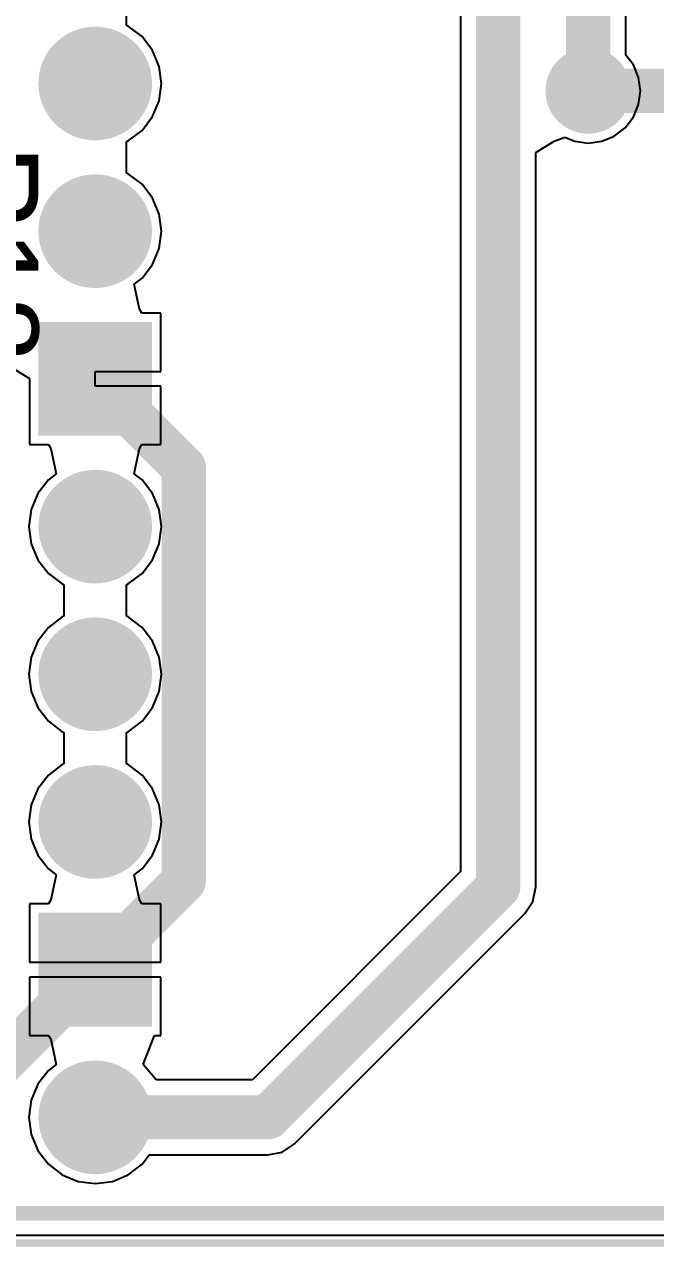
# Model space of a CAD drawing. Header units: millimetres. Extents: x 2.82 to 7.12, y 0.77 to 5.15.
# Drawn here: x 4.207 to 4.635, y 0.993 to 1.82 of the extents above; entities that cross this region are included whole.
import ezdxf

# ---------------------------------------------------------------- set-up
doc = ezdxf.new("R2010")
doc.units = ezdxf.units.MM
doc.header["$MEASUREMENT"] = 0
for name, color, linetype in [('BottomLayer', 5, 'Continuous'), ('BottomSolder', 6, 'Continuous'), ('Mechanical1', 6, 'Continuous'), ('MultiLayer', 9, 'Continuous'), ('PadHoleLayer', 156, 'Continuous'), ('TopLayer', 1, 'Continuous'), ('TopOverlay', 2, 'Continuous'), ('TopSolder', 216, 'Continuous'), ('ViaHoleLayer', 16, 'Continuous')]:
    doc.layers.add(name, color=color, linetype=linetype)

# ---------------------------------------------------------------- blocks, each defined once
blk = doc.blocks.new('N___MCU__0_9_16')
at = {"layer": 'BottomLayer', "const_width": 0.0345}
for points in [[(1.08275, 1.395, 1), (1.11725, 1.395, 1)], [(1.08275, 1.195, 1), (1.11725, 1.195, 1)], [(1.08275, 1.095, 1), (1.11725, 1.095, 1)], [(1.08275, 0.995, 1), (1.11725, 0.995, 1)], [(1.08275, 0.795, 1), (1.11725, 0.795, 1)], [(1.08275, 0.695, 1), (1.11725, 0.695, 1)]]:
    blk.add_lwpolyline(points, format="xyb", close=True, dxfattribs=at)
at = {"layer": 'BottomLayer'}
for points in [[(1.0655, 1.2605), (1.1345, 1.2605), (1.0655, 1.3295), (1.1345, 1.3295)], [(1.0655, 0.8605), (1.1345, 0.8605), (1.0655, 0.9295), (1.1345, 0.9295)]]:
    blk.add_solid(points, dxfattribs=at)
at = {"layer": 'BottomSolder', "const_width": 0.0385}
for points in [[(1.08075, 1.395, 1), (1.11925, 1.395, 1)], [(1.08075, 1.195, 1), (1.11925, 1.195, 1)], [(1.08075, 1.095, 1), (1.11925, 1.095, 1)], [(1.08075, 0.995, 1), (1.11925, 0.995, 1)], [(1.08075, 0.795, 1), (1.11925, 0.795, 1)], [(1.08075, 0.695, 1), (1.11925, 0.695, 1)]]:
    blk.add_lwpolyline(points, format="xyb", close=True, dxfattribs=at)
at = {"layer": 'BottomSolder'}
for points in [[(1.0615, 1.2565), (1.1385, 1.2565), (1.0615, 1.3335), (1.1385, 1.3335)], [(1.0615, 0.8565), (1.1385, 0.8565), (1.0615, 0.9335), (1.1385, 0.9335)]]:
    blk.add_solid(points, dxfattribs=at)
at = {"layer": 'MultiLayer', "const_width": 0.0345}
for points in [[(1.08275, 1.395, 1), (1.11725, 1.395, 1)], [(1.08275, 1.195, 1), (1.11725, 1.195, 1)], [(1.08275, 1.095, 1), (1.11725, 1.095, 1)], [(1.08275, 0.995, 1), (1.11725, 0.995, 1)], [(1.08275, 0.795, 1), (1.11725, 0.795, 1)], [(1.08275, 0.695, 1), (1.11725, 0.695, 1)]]:
    blk.add_lwpolyline(points, format="xyb", close=True, dxfattribs=at)
at = {"layer": 'MultiLayer'}
for points in [[(1.0655, 1.2605), (1.1345, 1.2605), (1.0655, 1.3295), (1.1345, 1.3295)], [(1.0655, 0.8605), (1.1345, 0.8605), (1.0655, 0.9295), (1.1345, 0.9295)]]:
    blk.add_solid(points, dxfattribs=at)
at = {"layer": 'PadHoleLayer', "const_width": 0.0175}
for points in [[(1.09125, 1.395, 1), (1.10875, 1.395, 1)], [(1.09125, 1.295, 1), (1.10875, 1.295, 1)], [(1.09125, 1.195, 1), (1.10875, 1.195, 1)], [(1.09125, 1.095, 1), (1.10875, 1.095, 1)], [(1.09125, 0.995, 1), (1.10875, 0.995, 1)], [(1.09125, 0.895, 1), (1.10875, 0.895, 1)], [(1.09125, 0.795, 1), (1.10875, 0.795, 1)], [(1.09125, 0.695, 1), (1.10875, 0.695, 1)]]:
    blk.add_lwpolyline(points, format="xyb", close=True, dxfattribs=at)
at = {"layer": 'TopLayer', "const_width": 0.0345}
for points in [[(1.08275, 1.395, 1), (1.11725, 1.395, 1)], [(1.08275, 1.195, 1), (1.11725, 1.195, 1)], [(1.08275, 1.095, 1), (1.11725, 1.095, 1)], [(1.08275, 0.995, 1), (1.11725, 0.995, 1)], [(1.08275, 0.795, 1), (1.11725, 0.795, 1)], [(1.08275, 0.695, 1), (1.11725, 0.695, 1)]]:
    blk.add_lwpolyline(points, format="xyb", close=True, dxfattribs=at)
at = {"layer": 'TopLayer'}
for points in [[(1.0655, 1.2605), (1.1345, 1.2605), (1.0655, 1.3295), (1.1345, 1.3295)], [(1.0655, 0.8605), (1.1345, 0.8605), (1.0655, 0.9295), (1.1345, 0.9295)]]:
    blk.add_solid(points, dxfattribs=at)
at = {"layer": 'TopOverlay', "const_width": 0.01}
blk.add_lwpolyline([(1.16, 1.46), (-0.06, 1.46)], dxfattribs=at)
at = {"layer": 'TopSolder', "const_width": 0.0385}
for points in [[(1.08075, 1.395, 1), (1.11925, 1.395, 1)], [(1.08075, 1.195, 1), (1.11925, 1.195, 1)], [(1.08075, 1.095, 1), (1.11925, 1.095, 1)], [(1.08075, 0.995, 1), (1.11925, 0.995, 1)], [(1.08075, 0.795, 1), (1.11925, 0.795, 1)], [(1.08075, 0.695, 1), (1.11925, 0.695, 1)]]:
    blk.add_lwpolyline(points, format="xyb", close=True, dxfattribs=at)
at = {"layer": 'TopSolder'}
for points in [[(1.0615, 1.2565), (1.1385, 1.2565), (1.0615, 1.3335), (1.1385, 1.3335)], [(1.0615, 0.8565), (1.1385, 0.8565), (1.0615, 0.9335), (1.1385, 0.9335)]]:
    blk.add_solid(points, dxfattribs=at)

msp = doc.modelspace()

# ---------------------------------------------------------------- linework, layer by layer
at = {"layer": 'BottomLayer'}
for points, const_width in [([(4.5765, 1.775, 1), (4.6015, 1.775, 1)], 0.025), ([(4.5815, 1.775, 1), (4.5965, 1.775, 1)], 0.015), ([(4.2475, 1.18, 1), (4.2625, 1.18, 1)], 0.015)]:
    msp.add_lwpolyline(points, format="xyb", close=True, dxfattribs=dict(at, const_width=const_width))
at = {"layer": 'BottomLayer', "const_width": 0.03}
for points in [[(4.589, 1.775), (5.355, 1.775)], [(4.15228, 1.07728), (4.255, 1.18)]]:
    msp.add_lwpolyline(points, dxfattribs=at)
at = {"layer": 'BottomSolder', "const_width": 0.029}
msp.add_lwpolyline([(4.5745, 1.775, 1), (4.6035, 1.775, 1)], format="xyb", close=True, dxfattribs=at)
at = {"layer": 'Mechanical1', "const_width": 0.005}
msp.add_lwpolyline([(3.055, 0.995), (7.005, 0.995)], dxfattribs=at)
at = {"layer": 'MultiLayer', "const_width": 0.025}
msp.add_lwpolyline([(4.5765, 1.775, 1), (4.6015, 1.775, 1)], format="xyb", close=True, dxfattribs=at)
at = {"layer": 'TopLayer'}
for p, q in [((4.50251, 2.62504), (4.50251, 1.24656)), ((4.61449, 1.79927), (4.61449, 2.25271)), ((4.27629, 1.81935), (4.27629, 1.84065)), ((4.27744, 1.81887), (4.27629, 1.81935)), ((4.28674, 1.81174), (4.27744, 1.81887)), ((4.29387, 1.80244), (4.28674, 1.81174)), ((4.29835, 1.79162), (4.29387, 1.80244)), ((4.61957, 1.79265), (4.61449, 1.79927)), ((4.29988, 1.78), (4.29835, 1.79162)), ((4.6231, 1.78414), (4.61957, 1.79265)), ((4.29835, 1.76838), (4.29988, 1.78)), ((4.6243, 1.775), (4.6231, 1.78414)), ((4.6231, 1.76586), (4.6243, 1.775)), ((4.29387, 1.75756), (4.29835, 1.76838)), ((4.61957, 1.75735), (4.6231, 1.76586)), ((4.28674, 1.74826), (4.29387, 1.75756)), ((4.61396, 1.75004), (4.61957, 1.75735)), ((4.27744, 1.74113), (4.28674, 1.74826)), ((4.60665, 1.74443), (4.61396, 1.75004)), ((4.27629, 1.74065), (4.27744, 1.74113)), ((4.27629, 1.71935), (4.27629, 1.74065)), ((4.55349, 1.73332), (4.56593, 1.74106)), ((4.56593, 1.74106), (4.57317, 1.74367)), ((4.57317, 1.74367), (4.57986, 1.7409)), ((4.57986, 1.7409), (4.589, 1.7397)), ((4.589, 1.7397), (4.59814, 1.7409)), ((4.59814, 1.7409), (4.60665, 1.74443)), ((4.55349, 1.236), (4.55349, 1.73332)), ((4.27744, 1.71887), (4.27629, 1.71935)), ((4.28674, 1.71174), (4.27744, 1.71887)), ((4.29387, 1.70244), (4.28674, 1.71174)), ((4.29835, 1.69162), (4.29387, 1.70244)), ((4.29988, 1.68), (4.29835, 1.69162)), ((4.29835, 1.66838), (4.29988, 1.68)), ((4.29387, 1.65756), (4.29835, 1.66838)), ((4.28674, 1.64826), (4.29387, 1.65756)), ((4.28142, 1.64419), (4.28674, 1.64826)), ((4.28508, 1.62716), (4.28142, 1.64419)), ((4.28653, 1.6245), (4.28508, 1.62716)), ((4.2995, 1.6245), (4.28653, 1.6245)), ((4.2995, 1.585), (4.2995, 1.6245)), ((4.19809, 1.58804), (4.2105, 1.58031)), ((4.255, 1.575), (4.255, 1.585)), ((4.255, 1.585), (4.2995, 1.585)), ((4.2105, 1.58031), (4.2105, 1.5355)), ((4.2995, 1.575), (4.255, 1.575)), ((4.2995, 1.5355), (4.2995, 1.575)), ((4.2105, 1.5355), (4.22347, 1.5355)), ((4.22347, 1.5355), (4.22492, 1.53284)), ((4.22492, 1.53284), (4.22858, 1.51581)), ((4.28142, 1.51581), (4.28508, 1.53284)), ((4.28508, 1.53284), (4.28653, 1.5355)), ((4.28653, 1.5355), (4.2995, 1.5355)), ((4.22858, 1.51581), (4.22326, 1.51174)), ((4.28674, 1.51174), (4.28142, 1.51581)), ((4.22326, 1.51174), (4.21613, 1.50244)), ((4.29387, 1.50244), (4.28674, 1.51174)), ((4.21613, 1.50244), (4.21165, 1.49162)), ((4.29835, 1.49162), (4.29387, 1.50244)), ((4.21165, 1.49162), (4.21012, 1.48)), ((4.29988, 1.48), (4.29835, 1.49162)), ((4.21012, 1.48), (4.21165, 1.46838)), ((4.29835, 1.46838), (4.29988, 1.48)), ((4.21165, 1.46838), (4.21613, 1.45756)), ((4.29387, 1.45756), (4.29835, 1.46838)), ((4.21613, 1.45756), (4.22326, 1.44826)), ((4.28674, 1.44826), (4.29387, 1.45756)), ((4.22326, 1.44826), (4.23256, 1.44113)), ((4.27744, 1.44113), (4.28674, 1.44826)), ((4.23256, 1.44113), (4.23371, 1.44065)), ((4.23371, 1.44065), (4.23371, 1.41935)), ((4.27629, 1.44065), (4.27744, 1.44113)), ((4.27629, 1.41935), (4.27629, 1.44065)), ((4.23256, 1.41887), (4.22326, 1.41174)), ((4.23371, 1.41935), (4.23256, 1.41887)), ((4.27744, 1.41887), (4.27629, 1.41935)), ((4.28674, 1.41174), (4.27744, 1.41887)), ((4.22326, 1.41174), (4.21613, 1.40244)), ((4.29387, 1.40244), (4.28674, 1.41174)), ((4.21613, 1.40244), (4.21165, 1.39162)), ((4.29835, 1.39162), (4.29387, 1.40244)), ((4.21165, 1.39162), (4.21012, 1.38)), ((4.29988, 1.38), (4.29835, 1.39162)), ((4.21012, 1.38), (4.21165, 1.36838)), ((4.29835, 1.36838), (4.29988, 1.38)), ((4.21165, 1.36838), (4.21613, 1.35756)), ((4.29387, 1.35756), (4.29835, 1.36838)), ((4.21613, 1.35756), (4.22326, 1.34826)), ((4.28674, 1.34826), (4.29387, 1.35756)), ((4.22326, 1.34826), (4.23256, 1.34113)), ((4.23256, 1.34113), (4.23371, 1.34065)), ((4.23371, 1.34065), (4.23371, 1.31935)), ((4.27629, 1.34065), (4.27744, 1.34113)), ((4.27629, 1.31935), (4.27629, 1.34065)), ((4.27744, 1.34113), (4.28674, 1.34826)), ((4.23256, 1.31887), (4.22326, 1.31174)), ((4.23371, 1.31935), (4.23256, 1.31887)), ((4.27744, 1.31887), (4.27629, 1.31935)), ((4.28674, 1.31174), (4.27744, 1.31887)), ((4.22326, 1.31174), (4.21613, 1.30244)), ((4.29387, 1.30244), (4.28674, 1.31174)), ((4.21613, 1.30244), (4.21165, 1.29162)), ((4.29835, 1.29162), (4.29387, 1.30244)), ((4.21165, 1.29162), (4.21012, 1.28)), ((4.29988, 1.28), (4.29835, 1.29162)), ((4.21012, 1.28), (4.21165, 1.26838)), ((4.29835, 1.26838), (4.29988, 1.28)), ((4.21165, 1.26838), (4.21613, 1.25756)), ((4.29387, 1.25756), (4.29835, 1.26838)), ((4.21613, 1.25756), (4.22326, 1.24826)), ((4.28674, 1.24826), (4.29387, 1.25756)), ((4.22326, 1.24826), (4.22858, 1.24419)), ((4.22858, 1.24419), (4.22492, 1.22716)), ((4.28142, 1.24419), (4.28674, 1.24826)), ((4.28508, 1.22716), (4.28142, 1.24419)), ((4.50251, 1.24656), (4.36144, 1.10549)), ((4.55155, 1.22625), (4.55349, 1.236)), ((4.22492, 1.22716), (4.22347, 1.2245)), ((4.28653, 1.2245), (4.28508, 1.22716)), ((4.54602, 1.21798), (4.55155, 1.22625)), ((4.22347, 1.2245), (4.2105, 1.2245)), ((4.2105, 1.2245), (4.2105, 1.185)), ((4.2995, 1.2245), (4.28653, 1.2245)), ((4.2995, 1.185), (4.2995, 1.2245)), ((4.39002, 1.06198), (4.54602, 1.21798)), ((4.2105, 1.185), (4.255, 1.185)), ((4.255, 1.185), (4.2995, 1.185)), ((4.255, 1.175), (4.2105, 1.175)), ((4.2105, 1.175), (4.2105, 1.1355)), ((4.2995, 1.175), (4.255, 1.175)), ((4.2995, 1.1355), (4.2995, 1.175)), ((4.2105, 1.1355), (4.22347, 1.1355)), ((4.22347, 1.1355), (4.22492, 1.13284)), ((4.28752, 1.11582), (4.29524, 1.1355)), ((4.29524, 1.1355), (4.2995, 1.1355)), ((4.22492, 1.13284), (4.22858, 1.11582)), ((4.22326, 1.11174), (4.21613, 1.10244)), ((4.22858, 1.11582), (4.22326, 1.11174)), ((4.2964, 1.10549), (4.28752, 1.11582)), ((4.21613, 1.10244), (4.21165, 1.09162)), ((4.36144, 1.10549), (4.2964, 1.10549)), ((4.21165, 1.09162), (4.21012, 1.08)), ((4.21012, 1.08), (4.21165, 1.06838)), ((4.21165, 1.06838), (4.21613, 1.05756)), ((4.38175, 1.05645), (4.39002, 1.06198)), ((4.21613, 1.05756), (4.22326, 1.04826)), ((4.28674, 1.04826), (4.29153, 1.05451)), ((4.29153, 1.05451), (4.372, 1.05451)), ((4.372, 1.05451), (4.38175, 1.05645)), ((4.22326, 1.04826), (4.23256, 1.04113)), ((4.27744, 1.04113), (4.28674, 1.04826)), ((4.23256, 1.04113), (4.24338, 1.03665)), ((4.24338, 1.03665), (4.255, 1.03512)), ((4.255, 1.03512), (4.26662, 1.03665)), ((4.26662, 1.03665), (4.27744, 1.04113)), ((5.72611, 1), (3.60447, 1))]:
    msp.add_line(p, q, dxfattribs=at)
at = {"layer": 'TopLayer', "const_width": 0.03}
for points in [[(4.528, 1.236), (4.528, 3.01152)], [(4.589, 1.775), (4.589, 3.01052)], [(4.255, 1.58), (4.315, 1.52)], [(4.315, 1.24), (4.315, 1.52)], [(4.255, 1.18), (4.315, 1.24)], [(4.372, 1.08), (4.528, 1.236)], [(4.255, 1.08), (4.372, 1.08)]]:
    msp.add_lwpolyline(points, dxfattribs=at)
at = {"layer": 'TopLayer'}
for points, const_width in [([(4.5765, 1.775, 1), (4.6015, 1.775, 1)], 0.025), ([(4.5815, 1.775, 1), (4.5965, 1.775, 1)], 0.015), ([(4.2475, 1.58, 1), (4.2625, 1.58, 1)], 0.015), ([(4.3075, 1.52, 1), (4.3225, 1.52, 1)], 0.015), ([(4.3075, 1.52, 1), (4.3225, 1.52, 1)], 0.015), ([(4.3075, 1.24, 1), (4.3225, 1.24, 1)], 0.015), ([(4.3075, 1.24, 1), (4.3225, 1.24, 1)], 0.015), ([(4.5205, 1.236, 1), (4.5355, 1.236, 1)], 0.015), ([(4.5205, 1.236, 1), (4.5355, 1.236, 1)], 0.015), ([(4.2475, 1.18, 1), (4.2625, 1.18, 1)], 0.015), ([(4.2475, 1.08, 1), (4.2625, 1.08, 1)], 0.015), ([(4.3645, 1.08, 1), (4.3795, 1.08, 1)], 0.015), ([(4.3645, 1.08, 1), (4.3795, 1.08, 1)], 0.015)]:
    msp.add_lwpolyline(points, format="xyb", close=True, dxfattribs=dict(at, const_width=const_width))
at = {"layer": 'TopSolder', "const_width": 0.029}
msp.add_lwpolyline([(4.5745, 1.775, 1), (4.6035, 1.775, 1)], format="xyb", close=True, dxfattribs=at)
at = {"layer": 'ViaHoleLayer', "const_width": 0.014}
msp.add_lwpolyline([(4.582, 1.775, 1), (4.596, 1.775, 1)], format="xyb", close=True, dxfattribs=at)

# ---------------------------------------------------------------- block references
at = {"rotation": 180}
msp.add_blockref('N___MCU__0_9_16', (5.355, 2.475), dxfattribs=at)

# ---------------------------------------------------------------- texts
at = {"layer": 'TopOverlay'}
msp.add_text('R18', height=0.06, rotation=270, dxfattribs=at).set_placement((4.1565, 1.7385))

doc.saveas('drawing.dxf')
